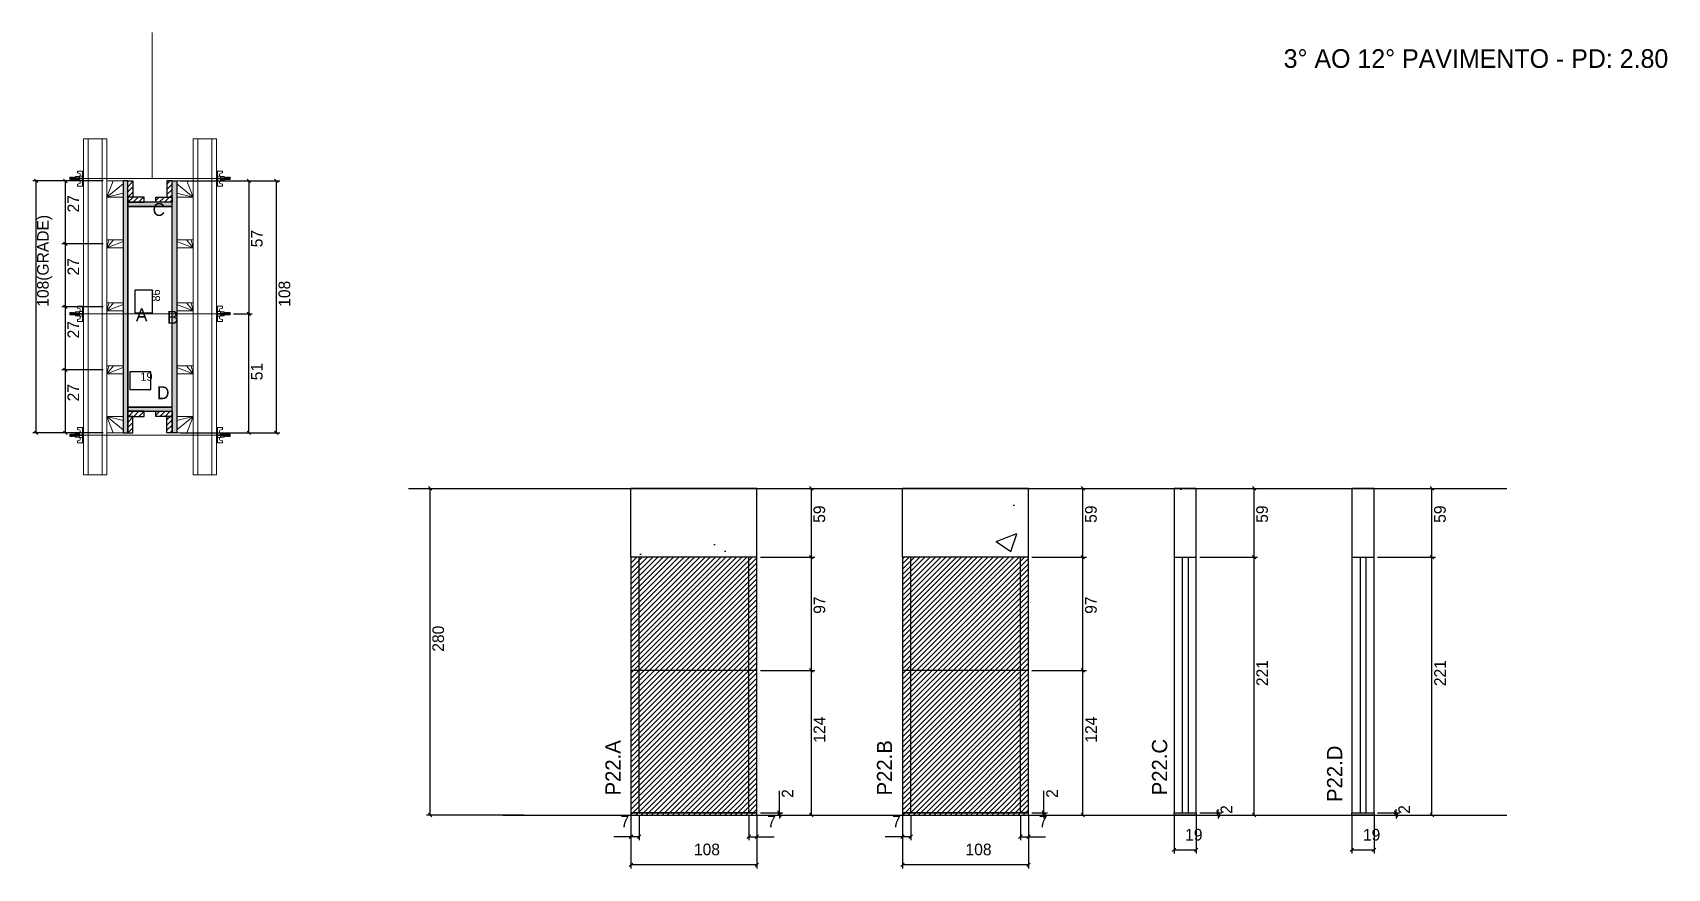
# Model space of a CAD drawing. Header units: metres. Extents: x 5866 to 7268, y 6329 to 7045.
import ezdxf

# ---------------------------------------------------------------- set-up
doc = ezdxf.new("R2010")
doc.units = ezdxf.units.M
for name, color, linetype in [('CHAPA', 7, 'Continuous'), ('COTA', 7, 'Continuous'), ('Hachura', 7, 'Continuous'), ('Madeira', 7, 'Continuous'), ('NIVEL 2° PAV.', 7, 'Continuous'), ('NOMENCLATURA', 7, 'Continuous'), ('Nível', 7, 'Continuous'), ('Painéis', 7, 'Continuous'), ('Perfil Metálico', 7, 'Continuous'), ('SARR_2.2x7', 7, 'Continuous'), ('SARRAFO', 7, 'Continuous'), ('Texto Seção', 7, 'Continuous'), ('TEXTO_GERAL', 7, 'Continuous')]:
    doc.layers.add(name, color=color, linetype=linetype)

msp = doc.modelspace()

# ---------------------------------------------------------------- hatches: boundary and pattern name
at = {"layer": 'COTA'}
h = msp.add_hatch(dxfattribs=at)
h.set_pattern_fill('AR-CONC')
h.paths.add_polyline_path([(6379.5, 6654.7), (6379.5, 6595.7), (6487.5, 6595.7), (6487.5, 6654.7), (6379.5, 6654.7)])
h = msp.add_hatch(dxfattribs=at)
h.set_pattern_fill('AR-CONC')
h.paths.add_polyline_path([(6612.4, 6654.7), (6612.4, 6595.7), (6720.4, 6595.7), (6720.4, 6654.7), (6612.4, 6654.7)])
h = msp.add_hatch(dxfattribs=at)
h.set_pattern_fill('AR-CONC')
h.paths.add_polyline_path([(6864.2, 6595.7), (6864.2, 6654.7), (6845.2, 6654.7), (6845.2, 6595.7), (6864.2, 6595.7)])
h = msp.add_hatch(dxfattribs=at)
h.set_pattern_fill('AR-CONC')
h.paths.add_polyline_path([(7016.7, 6595.7), (7016.7, 6654.7), (6997.7, 6654.7), (6997.7, 6595.7), (7016.7, 6595.7)])
at = {"layer": 'Hachura'}
h = msp.add_hatch(color=7, dxfattribs=at)
h.dxf.hatch_style = 1
h.paths.add_polyline_path([(5948, 6918.4), (5944, 6918.4), (5944, 6702.4), (5948, 6702.4), (5948, 6918.4)])
h = msp.add_hatch(color=7, dxfattribs=at)
h.dxf.hatch_style = 1
h.paths.add_polyline_path([(5948, 6918.4), (5944, 6918.4), (5944, 6702.4), (5948, 6702.4), (5948, 6918.4)])
h = msp.add_hatch(dxfattribs=at)
h.set_pattern_fill('ANSI31')
h.paths.add_polyline_path([(5948, 6904.4), (5952.4, 6904.4), (5952.4, 6918.4), (5948, 6918.4), (5948, 6904.4)])
h = msp.add_hatch(dxfattribs=at)
h.set_pattern_fill('ANSI31')
h.paths.add_polyline_path([(5986, 6904.4), (5981.6, 6904.4), (5981.6, 6918.4), (5986, 6918.4), (5986, 6904.4)])
h = msp.add_hatch(color=7, dxfattribs=at)
h.dxf.hatch_style = 1
h.paths.add_polyline_path([(5986, 6918.4), (5990, 6918.4), (5990, 6702.4), (5986, 6702.4), (5986, 6918.4)])
h = msp.add_hatch(color=7, dxfattribs=at)
h.dxf.hatch_style = 1
h.paths.add_polyline_path([(5986, 6918.4), (5990, 6918.4), (5990, 6702.4), (5986, 6702.4), (5986, 6918.4)])
h = msp.add_hatch(dxfattribs=at)
h.set_pattern_fill('ANSI31')
h.paths.add_polyline_path([(5948, 6900), (5948, 6904.4), (5962, 6904.4), (5962, 6900), (5948, 6900)])
h = msp.add_hatch(color=7, dxfattribs=at)
h.dxf.hatch_style = 1
h.paths.add_polyline_path([(5986, 6896.4), (5986, 6900), (5948, 6900), (5948, 6896.4), (5986, 6896.4)])
h = msp.add_hatch(color=7, dxfattribs=at)
h.dxf.hatch_style = 1
h.paths.add_polyline_path([(5986, 6896.4), (5986, 6900), (5948, 6900), (5948, 6896.4), (5986, 6896.4)])
h = msp.add_hatch(dxfattribs=at)
h.set_pattern_fill('ANSI31')
h.paths.add_polyline_path([(5986, 6900), (5986, 6904.4), (5972, 6904.4), (5972, 6900), (5986, 6900)])
h = msp.add_hatch(color=7, dxfattribs=at)
h.dxf.hatch_style = 1
h.paths.add_polyline_path([(5986, 6720.8), (5986, 6724.4), (5948, 6724.4), (5948, 6720.8), (5986, 6720.8)])
h = msp.add_hatch(color=7, dxfattribs=at)
h.dxf.hatch_style = 1
h.paths.add_polyline_path([(5986, 6720.8), (5986, 6724.4), (5948, 6724.4), (5948, 6720.8), (5986, 6720.8)])
h = msp.add_hatch(dxfattribs=at)
h.set_pattern_fill('ANSI31')
h.paths.add_polyline_path([(5948, 6716.4), (5948, 6720.8), (5962, 6720.8), (5962, 6716.4), (5948, 6716.4)])
h = msp.add_hatch(dxfattribs=at)
h.set_pattern_fill('ANSI31')
h.paths.add_polyline_path([(5948, 6716.4), (5952.4, 6716.4), (5952.4, 6702.4), (5948, 6702.4), (5948, 6716.4)])
h = msp.add_hatch(dxfattribs=at)
h.set_pattern_fill('ANSI31')
h.paths.add_polyline_path([(5986, 6716.4), (5986, 6720.8), (5972, 6720.8), (5972, 6716.4), (5986, 6716.4)])
h = msp.add_hatch(dxfattribs=at)
h.set_pattern_fill('ANSI31')
h.paths.add_polyline_path([(5986, 6716.4), (5981.6, 6716.4), (5981.6, 6702.4), (5986, 6702.4), (5986, 6716.4)])
h = msp.add_hatch(dxfattribs=at)
h.set_pattern_fill('ANSI31')
h.paths.add_polyline_path([(6487.5, 6595.7), (6379.5, 6595.7), (6379.5, 6374.7), (6487.5, 6374.7), (6487.5, 6595.7), (6487.5, 6595.7)])
h = msp.add_hatch(dxfattribs=at)
h.set_pattern_fill('ANSI31')
h.paths.add_polyline_path([(6720.4, 6595.7), (6612.4, 6595.7), (6612.4, 6374.7), (6720.4, 6374.7), (6720.4, 6595.7)])

# ---------------------------------------------------------------- linework, layer by layer
at = {"layer": 'CHAPA', "color": 1, "lineweight": 25}
for points in [[(5948, 6918.4), (5944, 6918.4), (5944, 6702.4), (5948, 6702.4)], [(5948, 6918.4), (5944, 6918.4), (5944, 6702.4), (5948, 6702.4)], [(5986, 6918.4), (5990, 6918.4), (5990, 6702.4), (5986, 6702.4)], [(5986, 6918.4), (5990, 6918.4), (5990, 6702.4), (5986, 6702.4)], [(5986, 6896.4), (5986, 6900), (5948, 6900), (5948, 6896.4)], [(5986, 6896.4), (5986, 6900), (5948, 6900), (5948, 6896.4)], [(5986, 6720.8), (5986, 6724.4), (5948, 6724.4), (5948, 6720.8)], [(5986, 6720.8), (5986, 6724.4), (5948, 6724.4), (5948, 6720.8)]]:
    msp.add_lwpolyline(points, close=True, dxfattribs=at)
at = {"layer": 'COTA', "color": 241, "lineweight": 25}
for p, q in [((5927, 6918.4), (5866.5, 6918.4)), ((5869.5, 6702.4), (5869.5, 6918.4)), ((5927, 6918.3), (5891.4, 6918.3)), ((5894.4, 6918.3), (5894.4, 6864.3)), ((5993, 6918.4), (6078.4, 6918.4)), ((6027, 6918.4), (6054.8, 6918.4)), ((6051.8, 6918.4), (6051.8, 6804.4)), ((6075.4, 6702.4), (6075.4, 6918.4)), ((5927, 6864.3), (5891.4, 6864.3)), ((5927, 6864.3), (5891.4, 6864.3)), ((5894.4, 6864.3), (5894.4, 6810.3)), ((5927, 6810.3), (5891.4, 6810.3)), ((5927, 6810.3), (5891.4, 6810.3)), ((5894.4, 6810.3), (5894.4, 6756.3)), ((6038.8, 6804.4), (6054.8, 6804.4)), ((6038.8, 6804.4), (6054.8, 6804.4)), ((6051.8, 6702.4), (6051.8, 6804.4)), ((5927, 6756.3), (5891.4, 6756.3)), ((5927, 6756.3), (5891.4, 6756.3)), ((5894.4, 6756.3), (5894.4, 6702.3)), ((5927, 6702.4), (5866.5, 6702.4)), ((5927, 6702.3), (5891.4, 6702.3)), ((5993, 6702.4), (6078.4, 6702.4)), ((6027, 6702.4), (6054.8, 6702.4)), ((6487.5, 6654.7), (6379.5, 6654.7)), ((6379.5, 6595.7), (6379.5, 6654.7)), ((6487.5, 6595.7), (6487.5, 6654.7)), ((6720.4, 6654.7), (6612.4, 6654.7)), ((6612.4, 6595.7), (6612.4, 6654.7)), ((6720.4, 6595.7), (6720.4, 6654.7))]:
    msp.add_line(p, q, dxfattribs=at)
at = {"layer": 'COTA', "color": 0, "lineweight": 25}
for p, q in [((5871, 6916.9), (5868, 6919.9)), ((5895.9, 6916.8), (5892.9, 6919.8)), ((6053.3, 6916.9), (6050.3, 6919.9)), ((6076.9, 6916.9), (6073.9, 6919.9)), ((5892.9, 6865.8), (5895.9, 6862.8)), ((5895.9, 6862.8), (5892.9, 6865.8)), ((5892.9, 6811.8), (5895.9, 6808.8)), ((5895.9, 6808.8), (5892.9, 6811.8)), ((6053.3, 6802.9), (6050.3, 6805.9)), ((6050.3, 6805.9), (6053.3, 6802.9)), ((5892.9, 6757.8), (5895.9, 6754.8)), ((5895.9, 6754.8), (5892.9, 6757.8)), ((5868, 6703.9), (5871, 6700.9)), ((5892.9, 6703.8), (5895.9, 6700.8)), ((6050.3, 6703.9), (6053.3, 6700.9)), ((6073.9, 6703.9), (6076.9, 6700.9)), ((6535.7, 6653.2), (6532.7, 6656.2)), ((6768.5, 6653.2), (6765.5, 6656.2)), ((6915.4, 6653.2), (6912.4, 6656.2)), ((7067.9, 6653.2), (7064.9, 6656.2)), ((6535.7, 6594.2), (6532.7, 6597.2)), ((6532.7, 6597.2), (6535.7, 6594.2)), ((6768.5, 6594.2), (6765.5, 6597.2)), ((6765.5, 6597.2), (6768.5, 6594.2)), ((6912.4, 6597.2), (6915.4, 6594.2)), ((6915.4, 6594.2), (6912.4, 6597.2)), ((7064.9, 6597.2), (7067.9, 6594.2)), ((7067.9, 6594.2), (7064.9, 6597.2)), ((6535.7, 6497.2), (6532.7, 6500.2)), ((6532.7, 6500.2), (6535.7, 6497.2)), ((6768.5, 6497.2), (6765.5, 6500.2)), ((6765.5, 6500.2), (6768.5, 6497.2)), ((6505.3, 6378.2), (6508.3, 6375.2)), ((6732.1, 6378.2), (6735.1, 6375.2)), ((6881.6, 6378.2), (6884.6, 6375.2)), ((7034.1, 6378.2), (7037.1, 6375.2)), ((6508.3, 6373.2), (6505.3, 6376.2)), ((6532.7, 6376.2), (6535.7, 6373.2)), ((6735.1, 6373.2), (6732.1, 6376.2)), ((6765.5, 6376.2), (6768.5, 6373.2)), ((6884.6, 6373.2), (6881.6, 6376.2)), ((6912.4, 6376.2), (6915.4, 6373.2)), ((7037.1, 6373.2), (7034.1, 6376.2)), ((7064.9, 6376.2), (7067.9, 6373.2)), ((6381, 6357.6), (6378, 6354.6)), ((6385, 6354.6), (6388, 6357.6)), ((6482, 6357.6), (6479, 6354.6)), ((6486, 6354.6), (6489, 6357.6)), ((6613.9, 6357.6), (6610.9, 6354.6)), ((6617.9, 6354.6), (6620.9, 6357.6)), ((6714.9, 6357.6), (6711.9, 6354.6)), ((6718.9, 6354.6), (6721.9, 6357.6)), ((6846.7, 6346.3), (6843.7, 6343.3)), ((6862.7, 6343.3), (6865.7, 6346.3)), ((6999.2, 6346.3), (6996.2, 6343.3)), ((7015.2, 6343.3), (7018.2, 6346.3)), ((6381, 6333.5), (6378, 6330.5)), ((6486, 6330.5), (6489, 6333.5)), ((6613.9, 6333.5), (6610.9, 6330.5)), ((6718.9, 6330.5), (6721.9, 6333.5))]:
    msp.add_line(p, q, dxfattribs=at)
at = {"layer": 'COTA', "color": 180, "lineweight": 25}
for p, q in [((5969.2, 6824.6), (5954.2, 6824.6)), ((5954.2, 6824.6), (5954.2, 6805.2)), ((5969.2, 6805.2), (5969.2, 6824.6)), ((5954.2, 6805.2), (5969.2, 6805.2)), ((5967.8, 6754.5), (5949.8, 6754.5)), ((5949.8, 6754.5), (5949.8, 6739.5)), ((5967.8, 6739.5), (5967.8, 6754.5)), ((5949.8, 6739.5), (5967.8, 6739.5))]:
    msp.add_line(p, q, dxfattribs=at)
at = {"layer": 'COTA', "color": 4, "lineweight": 25}
for p, q in [((6490.5, 6654.7), (6537.2, 6654.7)), ((6534.2, 6595.7), (6534.2, 6654.7)), ((6723.4, 6654.7), (6770, 6654.7)), ((6767, 6595.7), (6767, 6654.7)), ((6867.2, 6654.7), (6916.9, 6654.7)), ((6913.9, 6595.7), (6913.9, 6654.7)), ((7019.7, 6654.7), (7069.4, 6654.7)), ((7066.4, 6595.7), (7066.4, 6654.7)), ((6490.5, 6595.7), (6537.2, 6595.7)), ((6490.5, 6595.7), (6537.2, 6595.7)), ((6534.2, 6498.7), (6534.2, 6595.7)), ((6723.4, 6595.7), (6770, 6595.7)), ((6723.4, 6595.7), (6770, 6595.7)), ((6767, 6498.7), (6767, 6595.7)), ((6867.2, 6595.7), (6916.9, 6595.7)), ((6867.2, 6595.7), (6916.9, 6595.7)), ((6913.9, 6374.7), (6913.9, 6595.7)), ((7019.7, 6595.7), (7069.4, 6595.7)), ((7019.7, 6595.7), (7069.4, 6595.7)), ((7066.4, 6374.7), (7066.4, 6595.7)), ((6490.5, 6498.7), (6537.2, 6498.7)), ((6490.5, 6498.7), (6537.2, 6498.7)), ((6534.2, 6374.7), (6534.2, 6498.7)), ((6723.4, 6498.7), (6770, 6498.7)), ((6723.4, 6498.7), (6770, 6498.7)), ((6767, 6374.7), (6767, 6498.7)), ((6506.8, 6376.7), (6506.8, 6395.5)), ((6733.6, 6376.7), (6733.6, 6395.5)), ((6883.1, 6376.7), (6883.1, 6379.7)), ((7035.6, 6376.7), (7035.6, 6379.7)), ((6379.5, 6373.7), (6379.5, 6329)), ((6379.5, 6371.7), (6379.5, 6353.1)), ((6386.5, 6373.7), (6386.5, 6353.1)), ((6480.5, 6373.7), (6480.5, 6353.1)), ((6487.5, 6373.7), (6487.5, 6329)), ((6487.5, 6371.7), (6487.5, 6353.1)), ((6490.5, 6376.7), (6509.8, 6376.7)), ((6490.5, 6374.7), (6509.8, 6374.7)), ((6490.5, 6374.7), (6537.2, 6374.7)), ((6506.8, 6374.7), (6506.8, 6376.7)), ((6506.8, 6374.7), (6506.8, 6371.7)), ((6612.4, 6373.7), (6612.4, 6329)), ((6612.4, 6371.7), (6612.4, 6353.1)), ((6619.4, 6373.7), (6619.4, 6353.1)), ((6713.4, 6373.7), (6713.4, 6353.1)), ((6720.4, 6373.7), (6720.4, 6329)), ((6720.4, 6371.7), (6720.4, 6353.1)), ((6723.4, 6376.7), (6736.6, 6376.7)), ((6723.4, 6374.7), (6736.6, 6374.7)), ((6723.4, 6374.7), (6770, 6374.7)), ((6733.6, 6374.7), (6733.6, 6376.7)), ((6733.6, 6374.7), (6733.6, 6371.7)), ((6845.2, 6373.7), (6845.2, 6341.8)), ((6864.2, 6373.7), (6864.2, 6341.8)), ((6867.2, 6376.7), (6886.1, 6376.7)), ((6867.2, 6374.7), (6886.1, 6374.7)), ((6867.2, 6374.7), (6916.9, 6374.7)), ((6883.1, 6374.7), (6883.1, 6376.7)), ((6883.1, 6374.7), (6883.1, 6371.7)), ((6997.7, 6373.7), (6997.7, 6341.8)), ((7016.7, 6373.7), (7016.7, 6341.8)), ((7019.7, 6376.7), (7038.6, 6376.7)), ((7019.7, 6374.7), (7038.6, 6374.7)), ((7019.7, 6374.7), (7069.4, 6374.7)), ((7035.6, 6374.7), (7035.6, 6376.7)), ((7035.6, 6374.7), (7035.6, 6371.7)), ((6379.5, 6356.1), (6364.8, 6356.1)), ((6386.5, 6356.1), (6379.5, 6356.1)), ((6480.5, 6356.1), (6487.5, 6356.1)), ((6487.5, 6356.1), (6502.2, 6356.1)), ((6612.4, 6356.1), (6597.6, 6356.1)), ((6619.4, 6356.1), (6612.4, 6356.1)), ((6713.4, 6356.1), (6720.4, 6356.1)), ((6720.4, 6356.1), (6735.1, 6356.1)), ((6845.2, 6344.8), (6864.2, 6344.8)), ((6997.7, 6344.8), (7016.7, 6344.8)), ((6487.5, 6332), (6379.5, 6332)), ((6720.4, 6332), (6612.4, 6332))]:
    msp.add_line(p, q, dxfattribs=at)
at = {"layer": 'COTA', "color": 241, "lineweight": 25}
for points in [[(6864.2, 6595.7), (6864.2, 6654.7), (6845.2, 6654.7), (6845.2, 6595.7)], [(7016.7, 6595.7), (7016.7, 6654.7), (6997.7, 6654.7), (6997.7, 6595.7)]]:
    msp.add_lwpolyline(points, dxfattribs=at)
at = {"layer": 'Hachura', "color": 0, "lineweight": 9}
for p, q in [((5910, 6926.8), (5904.9, 6926.8)), ((5904.9, 6926.8), (5904.9, 6925.1)), ((5904.9, 6925.1), (5907.1, 6924.6)), ((5909.1, 6926.8), (5909.1, 6913.9)), ((5909.1, 6926.8), (5909.1, 6921.7)), ((5909.1, 6926.7), (5910, 6926.7)), ((5909.1, 6926.5), (5910, 6926.5)), ((5909.1, 6926.1), (5910, 6926.1)), ((5909.1, 6925.7), (5910, 6925.7)), ((5909.1, 6924.8), (5910, 6924.8)), ((5910, 6913.9), (5910, 6926.8)), ((6024, 6913.9), (6024, 6926.8)), ((6024, 6926.8), (6029.2, 6926.8)), ((6025, 6926.7), (6024, 6926.7)), ((6025, 6926.5), (6024, 6926.5)), ((6025, 6926.1), (6024, 6926.1)), ((6025, 6925.7), (6024, 6925.7)), ((6025, 6924.8), (6024, 6924.8)), ((6024.9, 6926.8), (6024.9, 6913.9)), ((6024.9, 6926.8), (6024.9, 6921.7)), ((6029.2, 6925.1), (6027, 6924.6)), ((6029.2, 6926.8), (6029.2, 6925.1)), ((5898.6, 6921.4), (5898.2, 6921.1)), ((5898.2, 6921.1), (5898.2, 6919.8)), ((5898.6, 6919.5), (5898.2, 6919.8)), ((5898.9, 6921.4), (5898.6, 6921.4)), ((5898.6, 6919.5), (5898.6, 6921.4)), ((5899.2, 6919.5), (5898.6, 6920.8)), ((5899.1, 6919.4), (5898.6, 6920.5)), ((5898.6, 6920), (5898.9, 6919.3)), ((5898.6, 6919.7), (5898.7, 6919.5)), ((5898.9, 6921.4), (5899.8, 6919.5)), ((5898.9, 6921.4), (5899.8, 6919.5)), ((5899, 6921.5), (5900.1, 6919.3)), ((5900.3, 6919.4), (5899.2, 6921.5)), ((5899.2, 6919.5), (5899.8, 6919.5)), ((5900, 6921.4), (5899.4, 6921.4)), ((5900.4, 6919.5), (5899.4, 6921.4)), ((5900, 6921.4), (5901, 6919.5)), ((5900.1, 6921.5), (5901.2, 6919.3)), ((5901.4, 6919.4), (5900.4, 6921.5)), ((5901, 6919.5), (5900.4, 6919.5)), ((5901.2, 6921.4), (5900.6, 6921.4)), ((5901.5, 6919.5), (5900.6, 6921.4)), ((5900.8, 6921.4), (5900.6, 6921.4)), ((5901.2, 6921.4), (5902.2, 6919.5)), ((5901.3, 6921.5), (5902.4, 6919.3)), ((5902.6, 6919.4), (5901.5, 6921.5)), ((5901.7, 6919.5), (5901.5, 6919.5)), ((5902.4, 6921.4), (5901.7, 6921.4)), ((5902.7, 6919.5), (5901.7, 6921.4)), ((5901.7, 6919.5), (5902.2, 6919.5)), ((5902.4, 6921.4), (5903.3, 6919.5)), ((5903.3, 6920.2), (5902.7, 6921.5)), ((5902.7, 6919.5), (5903.3, 6919.5)), ((5903.3, 6920.5), (5902.9, 6921.4)), ((5903.3, 6921.4), (5902.9, 6921.4)), ((5903.3, 6918.7), (5903.3, 6922)), ((5903.3, 6922), (5906.5, 6922)), ((5903.3, 6921), (5906.5, 6921)), ((5903.3, 6919.5), (5906.5, 6919.5)), ((5906.5, 6918.7), (5903.3, 6918.7)), ((5903.4, 6918.7), (5903.4, 6922)), ((5904.9, 6915.6), (5907.1, 6916.2)), ((5904.9, 6913.9), (5904.9, 6915.6)), ((5909.1, 6913.9), (5904.9, 6913.9)), ((5906.5, 6922.3), (5906.5, 6918.4)), ((5909.1, 6922.3), (5906.5, 6922.3)), ((5906.5, 6918.4), (5906.5, 6918.7)), ((5906.5, 6918.4), (5906.5, 6918.7)), ((5906.5, 6918.4), (5909.1, 6918.4)), ((5909.1, 6920.7), (5907.1, 6920.7)), ((5907.1, 6920.2), (5909.1, 6920.2)), ((5907.3, 6924.2), (5907.3, 6922.3)), ((5907.3, 6916.5), (5907.3, 6918.4)), ((5909.1, 6923.4), (5910, 6923.4)), ((5909.1, 6920.4), (5909.1, 6922.3)), ((5909.1, 6921.7), (5909.1, 6921)), ((5909.1, 6920.4), (5910, 6920.4)), ((5909.1, 6917.3), (5910, 6917.3)), ((5909.1, 6915.9), (5910, 6915.9)), ((5909.1, 6915.1), (5910, 6915.1)), ((5909.1, 6914.6), (5910, 6914.6)), ((5909.1, 6914.3), (5910, 6914.3)), ((5909.1, 6914.1), (5910, 6914.1)), ((5909.1, 6913.9), (5910, 6913.9)), ((5909.4, 6921.3), (5909.2, 6921.3)), ((5909.3, 6919.4), (5909.7, 6919.4)), ((5909.9, 6921.3), (5909.4, 6921.3)), ((5910, 6914.9), (5910, 6922.7)), ((6025, 6923.4), (6024, 6923.4)), ((6024, 6914.9), (6024, 6922.7)), ((6024.9, 6920.4), (6024, 6920.4)), ((6025, 6917.3), (6024, 6917.3)), ((6025, 6915.9), (6024, 6915.9)), ((6025, 6915.1), (6024, 6915.1)), ((6025, 6914.6), (6024, 6914.6)), ((6025, 6914.3), (6024, 6914.3)), ((6025, 6914.1), (6024, 6914.1)), ((6024.9, 6913.9), (6024, 6913.9)), ((6024.2, 6921.3), (6024.6, 6921.3)), ((6024.8, 6919.4), (6024.4, 6919.4)), ((6024.6, 6921.3), (6024.8, 6921.3)), ((6024.9, 6920.4), (6024.9, 6922.3)), ((6024.9, 6922.3), (6027.5, 6922.3)), ((6024.9, 6921.7), (6024.9, 6921)), ((6024.9, 6920.7), (6026.9, 6920.7)), ((6026.9, 6920.2), (6024.9, 6920.2)), ((6027.5, 6918.4), (6024.9, 6918.4)), ((6024.9, 6913.9), (6029.2, 6913.9)), ((6026.7, 6924.2), (6026.7, 6922.3)), ((6026.7, 6916.5), (6026.7, 6918.4)), ((6029.2, 6915.6), (6027, 6916.2)), ((6027.5, 6922.3), (6027.5, 6918.4)), ((6030.7, 6922), (6027.5, 6922)), ((6030.7, 6921), (6027.5, 6921)), ((6030.7, 6919.5), (6027.5, 6919.5)), ((6027.5, 6918.7), (6030.7, 6918.7)), ((6027.5, 6918.4), (6027.5, 6918.7)), ((6027.5, 6918.4), (6027.5, 6918.7)), ((6029.2, 6913.9), (6029.2, 6915.6)), ((6030.7, 6918.7), (6030.7, 6922)), ((6030.7, 6918.7), (6030.7, 6922)), ((6030.7, 6920.2), (6031.4, 6921.5)), ((6031.7, 6921.4), (6030.7, 6919.5)), ((6030.7, 6920.5), (6031.2, 6921.4)), ((6030.7, 6921.4), (6031.2, 6921.4)), ((6031.4, 6919.5), (6030.7, 6919.5)), ((6031.4, 6919.5), (6032.4, 6921.4)), ((6031.5, 6919.4), (6032.5, 6921.5)), ((6032.8, 6921.5), (6031.7, 6919.3)), ((6031.7, 6921.4), (6032.4, 6921.4)), ((6032.9, 6921.4), (6031.9, 6919.5)), ((6032.3, 6919.5), (6031.9, 6919.5)), ((6032.3, 6919.5), (6032.5, 6919.5)), ((6032.5, 6919.5), (6033.5, 6921.4)), ((6032.6, 6919.4), (6033.7, 6921.5)), ((6033.9, 6921.5), (6032.9, 6919.3)), ((6032.9, 6921.4), (6033.5, 6921.4)), ((6034, 6921.4), (6033.1, 6919.5)), ((6033.1, 6919.5), (6033.7, 6919.5)), ((6033.3, 6921.4), (6033.5, 6921.4)), ((6033.7, 6919.5), (6034.7, 6921.4)), ((6033.8, 6919.4), (6034.9, 6921.5)), ((6035.1, 6921.5), (6034, 6919.3)), ((6034, 6921.4), (6034.7, 6921.4)), ((6035.2, 6921.4), (6034.2, 6919.5)), ((6035.2, 6921.4), (6034.2, 6919.5)), ((6034.9, 6919.5), (6034.2, 6919.5)), ((6034.9, 6919.5), (6035.5, 6920.8)), ((6034.9, 6919.4), (6035.5, 6920.5)), ((6035.2, 6921.4), (6035.5, 6921.4)), ((6035.5, 6920), (6035.2, 6919.3)), ((6035.5, 6919.7), (6035.4, 6919.5)), ((6035.5, 6921.4), (6035.8, 6921.1)), ((6035.5, 6919.5), (6035.5, 6921.4)), ((6035.5, 6919.5), (6035.8, 6919.8)), ((6035.8, 6921.1), (6035.8, 6919.8)), ((5898.6, 6805.4), (5898.2, 6805.1)), ((5898.2, 6805.1), (5898.2, 6803.8)), ((5898.6, 6803.5), (5898.2, 6803.8)), ((5898.9, 6805.4), (5898.6, 6805.4)), ((5898.6, 6803.5), (5898.6, 6805.4)), ((5899.2, 6803.5), (5898.6, 6804.8)), ((5899.1, 6803.4), (5898.6, 6804.5)), ((5898.6, 6804), (5898.9, 6803.3)), ((5898.6, 6803.7), (5898.7, 6803.5)), ((5898.9, 6805.4), (5899.8, 6803.5)), ((5898.9, 6805.4), (5899.8, 6803.5)), ((5899, 6805.5), (5900.1, 6803.3)), ((5900.3, 6803.4), (5899.2, 6805.5)), ((5899.2, 6803.5), (5899.8, 6803.5)), ((5900, 6805.4), (5899.4, 6805.4)), ((5900.4, 6803.5), (5899.4, 6805.4)), ((5900, 6805.4), (5901, 6803.5)), ((5900.1, 6805.5), (5901.2, 6803.3)), ((5901.4, 6803.4), (5900.4, 6805.5)), ((5901, 6803.5), (5900.4, 6803.5)), ((5901.2, 6805.4), (5900.6, 6805.4)), ((5901.5, 6803.5), (5900.6, 6805.4)), ((5900.8, 6805.4), (5900.6, 6805.4)), ((5901.2, 6805.4), (5902.2, 6803.5)), ((5901.3, 6805.5), (5902.4, 6803.3)), ((5902.6, 6803.4), (5901.5, 6805.5)), ((5901.7, 6803.5), (5901.5, 6803.5)), ((5902.4, 6805.4), (5901.7, 6805.4)), ((5902.7, 6803.5), (5901.7, 6805.4)), ((5901.7, 6803.5), (5902.2, 6803.5)), ((5902.4, 6805.4), (5903.3, 6803.5)), ((5903.3, 6804.2), (5902.7, 6805.5)), ((5902.7, 6803.5), (5903.3, 6803.5)), ((5903.3, 6804.5), (5902.9, 6805.4)), ((5903.3, 6805.4), (5902.9, 6805.4)), ((5903.3, 6802.7), (5903.3, 6806)), ((5903.3, 6806), (5906.5, 6806)), ((5903.3, 6805), (5906.5, 6805)), ((5903.3, 6803.5), (5906.5, 6803.5)), ((5906.5, 6802.7), (5903.3, 6802.7)), ((5903.4, 6802.7), (5903.4, 6806)), ((5910, 6810.8), (5904.9, 6810.8)), ((5904.9, 6810.8), (5904.9, 6809.1)), ((5904.9, 6809.1), (5907.1, 6808.6)), ((5904.9, 6799.6), (5907.1, 6800.2)), ((5904.9, 6797.9), (5904.9, 6799.6)), ((5906.5, 6806.3), (5906.5, 6802.4)), ((5909.1, 6806.3), (5906.5, 6806.3)), ((5906.5, 6802.4), (5906.5, 6802.7)), ((5906.5, 6802.4), (5906.5, 6802.7)), ((5906.5, 6802.4), (5909.1, 6802.4)), ((5909.1, 6804.7), (5907.1, 6804.7)), ((5907.1, 6804.2), (5909.1, 6804.2)), ((5907.3, 6808.2), (5907.3, 6806.3)), ((5907.3, 6800.5), (5907.3, 6802.4)), ((5909.1, 6810.8), (5909.1, 6797.9)), ((5909.1, 6810.8), (5909.1, 6805.7)), ((5909.1, 6810.7), (5910, 6810.7)), ((5909.1, 6810.5), (5910, 6810.5)), ((5909.1, 6810.1), (5910, 6810.1)), ((5909.1, 6809.7), (5910, 6809.7)), ((5909.1, 6808.8), (5910, 6808.8)), ((5909.1, 6807.4), (5910, 6807.4)), ((5909.1, 6804.4), (5909.1, 6806.3)), ((5909.1, 6805.7), (5909.1, 6805)), ((5909.1, 6804.4), (5910, 6804.4)), ((5909.1, 6801.3), (5910, 6801.3)), ((5909.1, 6799.9), (5910, 6799.9)), ((5909.1, 6799.1), (5910, 6799.1)), ((5909.1, 6798.6), (5910, 6798.6)), ((5909.4, 6805.3), (5909.2, 6805.3)), ((5909.3, 6803.4), (5909.7, 6803.4)), ((5909.9, 6805.3), (5909.4, 6805.3)), ((5910, 6797.9), (5910, 6810.8)), ((5910, 6798.9), (5910, 6806.7)), ((6024, 6797.9), (6024, 6810.8)), ((6024, 6810.8), (6029.2, 6810.8)), ((6025, 6810.7), (6024, 6810.7)), ((6025, 6810.5), (6024, 6810.5)), ((6025, 6810.1), (6024, 6810.1)), ((6025, 6809.7), (6024, 6809.7)), ((6025, 6808.8), (6024, 6808.8)), ((6025, 6807.4), (6024, 6807.4)), ((6024, 6798.9), (6024, 6806.7)), ((6024.9, 6804.4), (6024, 6804.4)), ((6025, 6801.3), (6024, 6801.3)), ((6025, 6799.9), (6024, 6799.9)), ((6025, 6799.1), (6024, 6799.1)), ((6025, 6798.6), (6024, 6798.6)), ((6024.2, 6805.3), (6024.6, 6805.3)), ((6024.8, 6803.4), (6024.4, 6803.4)), ((6024.6, 6805.3), (6024.8, 6805.3)), ((6024.9, 6810.8), (6024.9, 6797.9)), ((6024.9, 6810.8), (6024.9, 6805.7)), ((6024.9, 6804.4), (6024.9, 6806.3)), ((6024.9, 6806.3), (6027.5, 6806.3)), ((6024.9, 6805.7), (6024.9, 6805)), ((6024.9, 6804.7), (6026.9, 6804.7)), ((6026.9, 6804.2), (6024.9, 6804.2)), ((6027.5, 6802.4), (6024.9, 6802.4)), ((6026.7, 6808.2), (6026.7, 6806.3)), ((6026.7, 6800.5), (6026.7, 6802.4)), ((6029.2, 6809.1), (6027, 6808.6)), ((6029.2, 6799.6), (6027, 6800.2)), ((6027.5, 6806.3), (6027.5, 6802.4)), ((6030.7, 6806), (6027.5, 6806)), ((6030.7, 6805), (6027.5, 6805)), ((6030.7, 6803.5), (6027.5, 6803.5)), ((6027.5, 6802.7), (6030.7, 6802.7)), ((6027.5, 6802.4), (6027.5, 6802.7)), ((6027.5, 6802.4), (6027.5, 6802.7)), ((6029.2, 6810.8), (6029.2, 6809.1)), ((6029.2, 6797.9), (6029.2, 6799.6)), ((6030.7, 6802.7), (6030.7, 6806)), ((6030.7, 6802.7), (6030.7, 6806)), ((6030.7, 6804.2), (6031.4, 6805.5)), ((6031.7, 6805.4), (6030.7, 6803.5)), ((6030.7, 6804.5), (6031.2, 6805.4)), ((6030.7, 6805.4), (6031.2, 6805.4)), ((6031.4, 6803.5), (6030.7, 6803.5)), ((6031.4, 6803.5), (6032.4, 6805.4)), ((6031.5, 6803.4), (6032.5, 6805.5)), ((6032.8, 6805.5), (6031.7, 6803.3)), ((6031.7, 6805.4), (6032.4, 6805.4)), ((6032.9, 6805.4), (6031.9, 6803.5)), ((6032.3, 6803.5), (6031.9, 6803.5)), ((6032.3, 6803.5), (6032.5, 6803.5)), ((6032.5, 6803.5), (6033.5, 6805.4)), ((6032.6, 6803.4), (6033.7, 6805.5)), ((6033.9, 6805.5), (6032.9, 6803.3)), ((6032.9, 6805.4), (6033.5, 6805.4)), ((6034, 6805.4), (6033.1, 6803.5)), ((6033.1, 6803.5), (6033.7, 6803.5)), ((6033.3, 6805.4), (6033.5, 6805.4)), ((6033.7, 6803.5), (6034.7, 6805.4)), ((6033.8, 6803.4), (6034.9, 6805.5)), ((6035.1, 6805.5), (6034, 6803.3)), ((6034, 6805.4), (6034.7, 6805.4)), ((6035.2, 6805.4), (6034.2, 6803.5)), ((6035.2, 6805.4), (6034.2, 6803.5)), ((6034.9, 6803.5), (6034.2, 6803.5)), ((6034.9, 6803.5), (6035.5, 6804.8)), ((6034.9, 6803.4), (6035.5, 6804.5)), ((6035.2, 6805.4), (6035.5, 6805.4)), ((6035.5, 6804), (6035.2, 6803.3)), ((6035.5, 6803.7), (6035.4, 6803.5)), ((6035.5, 6805.4), (6035.8, 6805.1)), ((6035.5, 6803.5), (6035.5, 6805.4)), ((6035.5, 6803.5), (6035.8, 6803.8)), ((6035.8, 6805.1), (6035.8, 6803.8)), ((5909.1, 6797.9), (5904.9, 6797.9)), ((5909.1, 6798.3), (5910, 6798.3)), ((5909.1, 6798.1), (5910, 6798.1)), ((5909.1, 6797.9), (5910, 6797.9)), ((6025, 6798.3), (6024, 6798.3)), ((6025, 6798.1), (6024, 6798.1)), ((6024.9, 6797.9), (6024, 6797.9)), ((6024.9, 6797.9), (6029.2, 6797.9)), ((5898.6, 6701.3), (5898.2, 6700.9)), ((5898.2, 6699.6), (5898.2, 6700.9)), ((5898.6, 6700.7), (5898.9, 6701.4)), ((5899.1, 6701.4), (5898.6, 6700.2)), ((5898.6, 6701), (5898.7, 6701.3)), ((5899.2, 6701.3), (5898.6, 6700)), ((5898.6, 6701.3), (5898.6, 6699.3)), ((5898.9, 6699.3), (5899.8, 6701.3)), ((5898.9, 6699.3), (5899.8, 6701.3)), ((5899, 6699.3), (5900.1, 6701.4)), ((5900.3, 6701.4), (5899.2, 6699.2)), ((5899.2, 6701.3), (5899.8, 6701.3)), ((5900.4, 6701.3), (5899.4, 6699.3)), ((5900, 6699.3), (5901, 6701.3)), ((5900.1, 6699.3), (5901.2, 6701.4)), ((5901.4, 6701.4), (5900.4, 6699.2)), ((5901, 6701.3), (5900.4, 6701.3)), ((5901.5, 6701.3), (5900.6, 6699.3)), ((5901.2, 6699.3), (5902.2, 6701.3)), ((5901.3, 6699.3), (5902.4, 6701.4)), ((5902.6, 6701.4), (5901.5, 6699.2)), ((5901.7, 6701.3), (5901.5, 6701.3)), ((5901.7, 6701.3), (5902.2, 6701.3)), ((5902.7, 6701.3), (5901.7, 6699.3)), ((5902.4, 6699.3), (5903.3, 6701.3)), ((5902.7, 6701.3), (5903.3, 6701.3)), ((5903.3, 6700.5), (5902.7, 6699.2)), ((5903.3, 6702), (5903.3, 6698.7)), ((5906.5, 6702), (5903.3, 6702)), ((5903.3, 6701.3), (5906.5, 6701.3)), ((5903.4, 6702), (5903.4, 6698.7)), ((5909.1, 6706.8), (5904.9, 6706.8)), ((5904.9, 6706.8), (5904.9, 6705.1)), ((5904.9, 6705.1), (5907.1, 6704.6)), ((5906.5, 6698.4), (5906.5, 6702.3)), ((5906.5, 6702.3), (5909.1, 6702.3)), ((5906.5, 6702.3), (5906.5, 6702)), ((5906.5, 6702.3), (5906.5, 6702)), ((5907.1, 6700.6), (5909.1, 6700.6)), ((5907.3, 6704.2), (5907.3, 6702.3)), ((5909.1, 6693.9), (5909.1, 6706.8)), ((5909.1, 6706.8), (5910, 6706.8)), ((5909.1, 6706.7), (5910, 6706.7)), ((5909.1, 6706.5), (5910, 6706.5)), ((5909.1, 6706.1), (5910, 6706.1)), ((5909.1, 6705.7), (5910, 6705.7)), ((5909.1, 6704.8), (5910, 6704.8)), ((5909.1, 6703.4), (5910, 6703.4)), ((5909.1, 6700.4), (5909.1, 6698.4)), ((5909.1, 6700.4), (5910, 6700.4)), ((5909.3, 6701.3), (5909.7, 6701.3)), ((5910, 6706.8), (5910, 6693.9)), ((5910, 6705.9), (5910, 6698)), ((6024, 6706.8), (6024, 6693.9)), ((6024.9, 6706.8), (6024, 6706.8)), ((6025, 6706.7), (6024, 6706.7)), ((6025, 6706.5), (6024, 6706.5)), ((6025, 6706.1), (6024, 6706.1)), ((6024, 6705.9), (6024, 6698)), ((6025, 6705.7), (6024, 6705.7)), ((6025, 6704.8), (6024, 6704.8)), ((6025, 6703.4), (6024, 6703.4)), ((6024.9, 6700.4), (6024, 6700.4)), ((6024.8, 6701.3), (6024.4, 6701.3)), ((6024.9, 6693.9), (6024.9, 6706.8)), ((6024.9, 6706.8), (6029.2, 6706.8)), ((6027.5, 6702.3), (6024.9, 6702.3)), ((6026.9, 6700.6), (6024.9, 6700.6)), ((6024.9, 6700.4), (6024.9, 6698.4)), ((6026.7, 6704.2), (6026.7, 6702.3)), ((6029.2, 6705.1), (6027, 6704.6)), ((6027.5, 6698.4), (6027.5, 6702.3)), ((6027.5, 6702.3), (6027.5, 6702)), ((6027.5, 6702.3), (6027.5, 6702)), ((6027.5, 6702), (6030.7, 6702)), ((6030.7, 6701.3), (6027.5, 6701.3)), ((6029.2, 6706.8), (6029.2, 6705.1)), ((6030.7, 6702), (6030.7, 6698.7)), ((6030.7, 6702), (6030.7, 6698.7)), ((6031.4, 6701.3), (6030.7, 6701.3)), ((6031.7, 6699.3), (6030.7, 6701.3)), ((6030.7, 6700.5), (6031.4, 6699.2)), ((6031.4, 6701.3), (6032.4, 6699.3)), ((6031.5, 6701.4), (6032.5, 6699.2)), ((6032.8, 6699.3), (6031.7, 6701.4)), ((6032.3, 6701.3), (6031.9, 6701.3)), ((6032.9, 6699.3), (6031.9, 6701.3)), ((6032.3, 6701.3), (6032.5, 6701.3)), ((6032.5, 6701.3), (6033.5, 6699.3)), ((6032.6, 6701.4), (6033.7, 6699.2)), ((6033.9, 6699.3), (6032.9, 6701.4)), ((6033.1, 6701.3), (6033.7, 6701.3)), ((6034, 6699.3), (6033.1, 6701.3)), ((6033.7, 6701.3), (6034.7, 6699.3)), ((6033.8, 6701.4), (6034.9, 6699.2)), ((6035.1, 6699.3), (6034, 6701.4)), ((6035.2, 6699.3), (6034.2, 6701.3)), ((6034.9, 6701.3), (6034.2, 6701.3)), ((6035.2, 6699.3), (6034.2, 6701.3)), ((6034.9, 6701.4), (6035.5, 6700.2)), ((6034.9, 6701.3), (6035.5, 6700)), ((6035.5, 6700.7), (6035.2, 6701.4)), ((6035.5, 6701), (6035.4, 6701.3)), ((6035.5, 6701.3), (6035.8, 6700.9)), ((6035.5, 6701.3), (6035.5, 6699.3)), ((6035.8, 6699.6), (6035.8, 6700.9)), ((5898.6, 6699.3), (5898.2, 6699.6)), ((5898.9, 6699.3), (5898.6, 6699.3)), ((5900, 6699.3), (5899.4, 6699.3)), ((5901.2, 6699.3), (5900.6, 6699.3)), ((5900.8, 6699.3), (5900.6, 6699.3)), ((5902.4, 6699.3), (5901.7, 6699.3)), ((5903.3, 6700.2), (5902.9, 6699.3)), ((5903.3, 6699.3), (5902.9, 6699.3)), ((5903.3, 6699.7), (5906.5, 6699.7)), ((5903.3, 6698.7), (5906.5, 6698.7)), ((5904.9, 6695.6), (5907.1, 6696.2)), ((5904.9, 6693.9), (5904.9, 6695.6)), ((5910, 6693.9), (5904.9, 6693.9)), ((5909.1, 6698.4), (5906.5, 6698.4)), ((5909.1, 6700), (5907.1, 6700)), ((5907.3, 6696.5), (5907.3, 6698.4)), ((5909.1, 6699.1), (5909.1, 6699.7)), ((5909.1, 6693.9), (5909.1, 6699.1)), ((5909.1, 6697.3), (5910, 6697.3)), ((5909.1, 6695.9), (5910, 6695.9)), ((5909.1, 6695.1), (5910, 6695.1)), ((5909.1, 6694.6), (5910, 6694.6)), ((5909.1, 6694.3), (5910, 6694.3)), ((5909.1, 6694.1), (5910, 6694.1)), ((5909.4, 6699.4), (5909.2, 6699.4)), ((5909.9, 6699.4), (5909.4, 6699.4)), ((6025, 6697.3), (6024, 6697.3)), ((6025, 6695.9), (6024, 6695.9)), ((6025, 6695.1), (6024, 6695.1)), ((6025, 6694.6), (6024, 6694.6)), ((6025, 6694.3), (6024, 6694.3)), ((6025, 6694.1), (6024, 6694.1)), ((6024, 6693.9), (6029.2, 6693.9)), ((6024.2, 6699.4), (6024.6, 6699.4)), ((6024.6, 6699.4), (6024.8, 6699.4)), ((6024.9, 6700), (6026.9, 6700)), ((6024.9, 6699.1), (6024.9, 6699.7)), ((6024.9, 6693.9), (6024.9, 6699.1)), ((6024.9, 6698.4), (6027.5, 6698.4)), ((6026.7, 6696.5), (6026.7, 6698.4)), ((6029.2, 6695.6), (6027, 6696.2)), ((6030.7, 6699.7), (6027.5, 6699.7)), ((6030.7, 6698.7), (6027.5, 6698.7)), ((6029.2, 6693.9), (6029.2, 6695.6)), ((6030.7, 6700.2), (6031.2, 6699.3)), ((6030.7, 6699.3), (6031.2, 6699.3)), ((6031.7, 6699.3), (6032.4, 6699.3)), ((6032.9, 6699.3), (6033.5, 6699.3)), ((6033.3, 6699.3), (6033.5, 6699.3)), ((6034, 6699.3), (6034.7, 6699.3)), ((6035.2, 6699.3), (6035.5, 6699.3)), ((6035.5, 6699.3), (6035.8, 6699.6))]:
    msp.add_line(p, q, dxfattribs=at)
at = {"layer": 'Hachura', "color": 251, "lineweight": 9}
for p, q in [((6034.8, 6920.4), (5903, 6920.4)), ((6034.8, 6804.4), (5903, 6804.4)), ((6034.8, 6700.4), (5903, 6700.4))]:
    msp.add_line(p, q, dxfattribs=at)
at = {"layer": 'Madeira', "color": 126, "lineweight": 18}
for p, q in [((5930, 6904.3), (5935.4, 6918.3)), ((5930, 6904.3), (5944, 6915.9)), ((6004, 6904.3), (5990, 6915.9)), ((6004, 6904.3), (5998.6, 6918.3)), ((5930, 6904.3), (5944, 6907.8)), ((6004, 6904.3), (5990, 6907.8)), ((5930, 6860.8), (5935.8, 6867.9)), ((5930, 6860.8), (5931.8, 6867.8)), ((5930, 6860.8), (5944, 6866.3)), ((6004, 6860.8), (5990, 6866.3)), ((6004, 6860.8), (5998.3, 6867.9)), ((6004, 6860.8), (6002.3, 6867.8)), ((5930, 6806.8), (5935.8, 6813.9)), ((5930, 6806.8), (5931.8, 6813.8)), ((6004, 6806.8), (5998.3, 6813.9)), ((6004, 6806.8), (6002.3, 6813.8)), ((5930, 6806.8), (5944, 6812.3)), ((6004, 6806.8), (5990, 6812.3)), ((5930, 6752.8), (5935.8, 6759.9)), ((5930, 6752.8), (5931.8, 6759.8)), ((5930, 6752.8), (5944, 6758.3)), ((6004, 6752.8), (5990, 6758.3)), ((6004, 6752.8), (5998.3, 6759.9)), ((6004, 6752.8), (6002.3, 6759.8)), ((5930, 6716.3), (5944, 6704.8)), ((5930, 6716.3), (5944, 6712.9)), ((5930, 6716.3), (5935.5, 6702.4)), ((6004, 6716.3), (5990, 6704.8)), ((6004, 6716.3), (5990, 6712.9)), ((6004, 6716.3), (5998.6, 6702.4))]:
    msp.add_line(p, q, dxfattribs=at)
for points in [[(5930, 6702.3), (5944, 6702.4), (5944, 6918.4), (5930, 6918.3)], [(5930, 6904.3), (5944, 6904.4), (5944, 6918.4), (5930, 6918.3)], [(6004, 6702.3), (5990, 6702.4), (5990, 6918.4), (6004, 6918.3)], [(6004, 6904.3), (5990, 6904.4), (5990, 6918.4), (6004, 6918.3)], [(5930, 6860.8), (5930, 6867.8), (5944, 6867.9), (5944, 6860.9)], [(6004, 6860.8), (6004, 6867.8), (5990, 6867.9), (5990, 6860.9)], [(5930, 6806.8), (5930, 6813.8), (5944, 6813.9), (5944, 6806.9)], [(6004, 6806.8), (6004, 6813.8), (5990, 6813.9), (5990, 6806.9)], [(5930, 6752.8), (5930, 6759.8), (5944, 6759.9), (5944, 6752.9)], [(6004, 6752.8), (6004, 6759.8), (5990, 6759.9), (5990, 6752.9)], [(5930, 6716.3), (5944, 6716.4), (5944, 6702.4), (5930, 6702.3)], [(6004, 6716.3), (5990, 6716.4), (5990, 6702.4), (6004, 6702.3)]]:
    msp.add_lwpolyline(points, close=True, dxfattribs=at)
at = {"layer": 'NIVEL 2° PAV.', "color": 4, "lineweight": 25}
for p, q in [((6204.2, 6654.7), (6210.3, 6654.7)), ((6207.3, 6374.7), (6207.3, 6654.7)), ((6287.9, 6374.7), (6204.3, 6374.7))]:
    msp.add_line(p, q, dxfattribs=at)
at = {"layer": 'NIVEL 2° PAV.', "color": 0, "lineweight": 25}
for p, q in [((6208.8, 6653.2), (6205.8, 6656.2)), ((6205.8, 6376.2), (6208.8, 6373.2))]:
    msp.add_line(p, q, dxfattribs=at)
at = {"layer": 'Nível', "color": 4, "lineweight": 25}
for p, q in [((6188.7, 6654.7), (7130.7, 6654.7)), ((6269.7, 6374.7), (7130.7, 6374.7))]:
    msp.add_line(p, q, dxfattribs=at)
at = {"layer": 'Painéis', "color": 200, "lineweight": 25}
for p, q in [((6379.5, 6595.7), (6379.5, 6374.7)), ((6487.5, 6595.7), (6379.5, 6595.7)), ((6487.5, 6374.7), (6487.5, 6595.7)), ((6612.4, 6595.7), (6612.4, 6374.7)), ((6720.4, 6595.7), (6612.4, 6595.7)), ((6720.4, 6374.7), (6720.4, 6595.7)), ((6845.2, 6595.7), (6845.2, 6376.7)), ((6845.2, 6595.7), (6864.2, 6595.7)), ((6864.2, 6376.7), (6864.2, 6595.7)), ((6997.7, 6595.7), (6997.7, 6376.7)), ((6997.7, 6595.7), (7016.7, 6595.7)), ((7016.7, 6376.7), (7016.7, 6595.7)), ((6487.5, 6498.7), (6379.5, 6498.7)), ((6720.4, 6498.7), (6612.4, 6498.7)), ((6379.5, 6376.7), (6487.5, 6376.7)), ((6612.4, 6376.7), (6720.4, 6376.7)), ((6845.2, 6376.7), (6864.2, 6376.7)), ((6997.7, 6376.7), (7016.7, 6376.7))]:
    msp.add_line(p, q, dxfattribs=at)
for points in [[(5948, 6724.4), (5986, 6724.4), (5986, 6896.4), (5948, 6896.4)], [(6487.5, 6376.7), (6379.5, 6376.7), (6379.5, 6374.7), (6487.5, 6374.7)], [(6720.4, 6376.7), (6612.4, 6376.7), (6612.4, 6374.7), (6720.4, 6374.7)], [(6845.2, 6376.7), (6864.2, 6376.7), (6864.2, 6374.7), (6845.2, 6374.7)], [(6997.7, 6376.7), (7016.7, 6376.7), (7016.7, 6374.7), (6997.7, 6374.7)]]:
    msp.add_lwpolyline(points, close=True, dxfattribs=at)
at = {"layer": 'Perfil Metálico', "color": 224, "lineweight": 18}
for points in [[(5910, 6954.4), (5930, 6954.4), (5930, 6666.4), (5910, 6666.4)], [(5926, 6666.4), (5914, 6666.4), (5914, 6954.4), (5926, 6954.4)], [(6024, 6954.4), (6004, 6954.4), (6004, 6666.4), (6024, 6666.4)], [(6008, 6666.4), (6020, 6666.4), (6020, 6954.4), (6008, 6954.4)]]:
    msp.add_lwpolyline(points, close=True, dxfattribs=at)
at = {"layer": 'SARR_2.2x7', "color": 40, "lineweight": 25}
for p, q in [((6386.5, 6498.7), (6386.5, 6595.7)), ((6480.5, 6498.7), (6480.5, 6595.7)), ((6619.4, 6498.7), (6619.4, 6595.7)), ((6713.4, 6498.7), (6713.4, 6595.7)), ((6852.2, 6595.7), (6852.2, 6376.7)), ((6857.2, 6595.7), (6857.2, 6376.7)), ((7004.7, 6595.7), (7004.7, 6376.7)), ((7009.7, 6595.7), (7009.7, 6376.7)), ((6386.5, 6376.7), (6386.5, 6498.7)), ((6480.5, 6376.7), (6480.5, 6498.7)), ((6619.4, 6376.7), (6619.4, 6498.7)), ((6713.4, 6376.7), (6713.4, 6498.7))]:
    msp.add_line(p, q, dxfattribs=at)
at = {"layer": 'SARRAFO', "color": 251, "lineweight": 25}
for points in [[(5952.4, 6918.4), (5952.4, 6904.4), (5948, 6904.4), (5948, 6918.4)], [(5981.6, 6918.4), (5981.6, 6904.4), (5986, 6904.4), (5986, 6918.4)], [(5962, 6904.4), (5948, 6904.4), (5948, 6900), (5962, 6900)], [(5972, 6904.4), (5986, 6904.4), (5986, 6900), (5972, 6900)], [(5962, 6720.8), (5948, 6720.8), (5948, 6716.4), (5962, 6716.4)], [(5952.4, 6702.4), (5952.4, 6716.4), (5948, 6716.4), (5948, 6702.4)], [(5972, 6720.8), (5986, 6720.8), (5986, 6716.4), (5972, 6716.4)], [(5981.6, 6702.4), (5981.6, 6716.4), (5986, 6716.4), (5986, 6702.4)]]:
    msp.add_lwpolyline(points, close=True, dxfattribs=at)
at = {"layer": 'Texto Seção', "color": 252, "lineweight": 15}
msp.add_line((5968.9, 6920.4), (5968.9, 7045.4), dxfattribs=at)

# ---------------------------------------------------------------- texts
at = {"layer": 'COTA', "color": 241, "lineweight": 25}
for s, p in [('27', (5906.3, 6891.3)), ('108(GRADE)', (5880.2, 6810.4)), ('57', (6063.6, 6861.4)), ('27', (5906.3, 6837.3)), ('108', (6087.3, 6810.4)), ('27', (5906.3, 6783.3)), ('51', (6063.6, 6747.4)), ('27', (5906.3, 6729.3))]:
    msp.add_text(s, height=10, rotation=90, dxfattribs=at).set_placement(p)
at = {"layer": 'COTA', "color": 1, "lineweight": 25}
msp.add_text('86', height=7, rotation=90, dxfattribs=at).set_placement((5975.7, 6814.9))
msp.add_text('19', height=7, dxfattribs=at).set_placement((5958.8, 6747))
at = {"layer": 'COTA', "color": 240, "lineweight": 25}
for s, p in [('59', (6546, 6625.2)), ('59', (6778.9, 6625.2)), ('59', (6925.7, 6625.2)), ('59', (7078.2, 6625.2)), ('97', (6546.1, 6547.2)), ('97', (6778.9, 6547.2)), ('221', (6925.8, 6485.2)), ('221', (7078.3, 6485.2)), ('124', (6546.1, 6436.7)), ('124', (6779, 6436.7)), ('2', (6518.8, 6389.4)), ('2', (6745.6, 6389.4)), ('2', (6895.1, 6375.7)), ('2', (7047.6, 6375.7))]:
    msp.add_text(s, height=10, rotation=90, dxfattribs=at).set_placement(p)
for s, p in [('7', (6370.6, 6364.2)), ('7', (6496.4, 6364.2)), ('7', (6603.5, 6364.2)), ('7', (6729.2, 6364.2)), ('108', (6433.5, 6340.2)), ('108', (6666.4, 6340.2)), ('19', (6854.7, 6352.8)), ('19', (7007.2, 6352.8))]:
    msp.add_text(s, height=10, dxfattribs=at).set_placement(p)
at = {"layer": 'NIVEL 2° PAV.', "color": 240, "lineweight": 25}
msp.add_text('280', height=10, rotation=90, dxfattribs=at).set_placement((6219.2, 6514.7))
at = {"layer": 'NOMENCLATURA', "color": 2, "lineweight": 25}
msp.add_text('3° AO 12° PAVIMENTO - PD: 2.80', height=16, dxfattribs=at).set_placement((6939.2, 7015.2))
at = {"layer": 'Texto Seção', "color": 7, "lineweight": 15}
for s, p in [('P22.A', (6370.6, 6391.5)), ('P22.B', (6603.4, 6391.5)), ('P22.C', (6839.3, 6391.6)), ('P22.D', (6989.4, 6385.9))]:
    msp.add_text(s, height=13, rotation=90, dxfattribs=at).set_placement(p)
at = {"layer": 'TEXTO_GERAL', "color": 7, "lineweight": 25}
for s, p in [('C', (5969.3, 6888.3)), ('A', (5955, 6798)), ('B', (5981.7, 6795.9)), ('D', (5973.1, 6731.2))]:
    msp.add_text(s, height=11, dxfattribs=at).set_placement(p)

doc.saveas('drawing.dxf')
